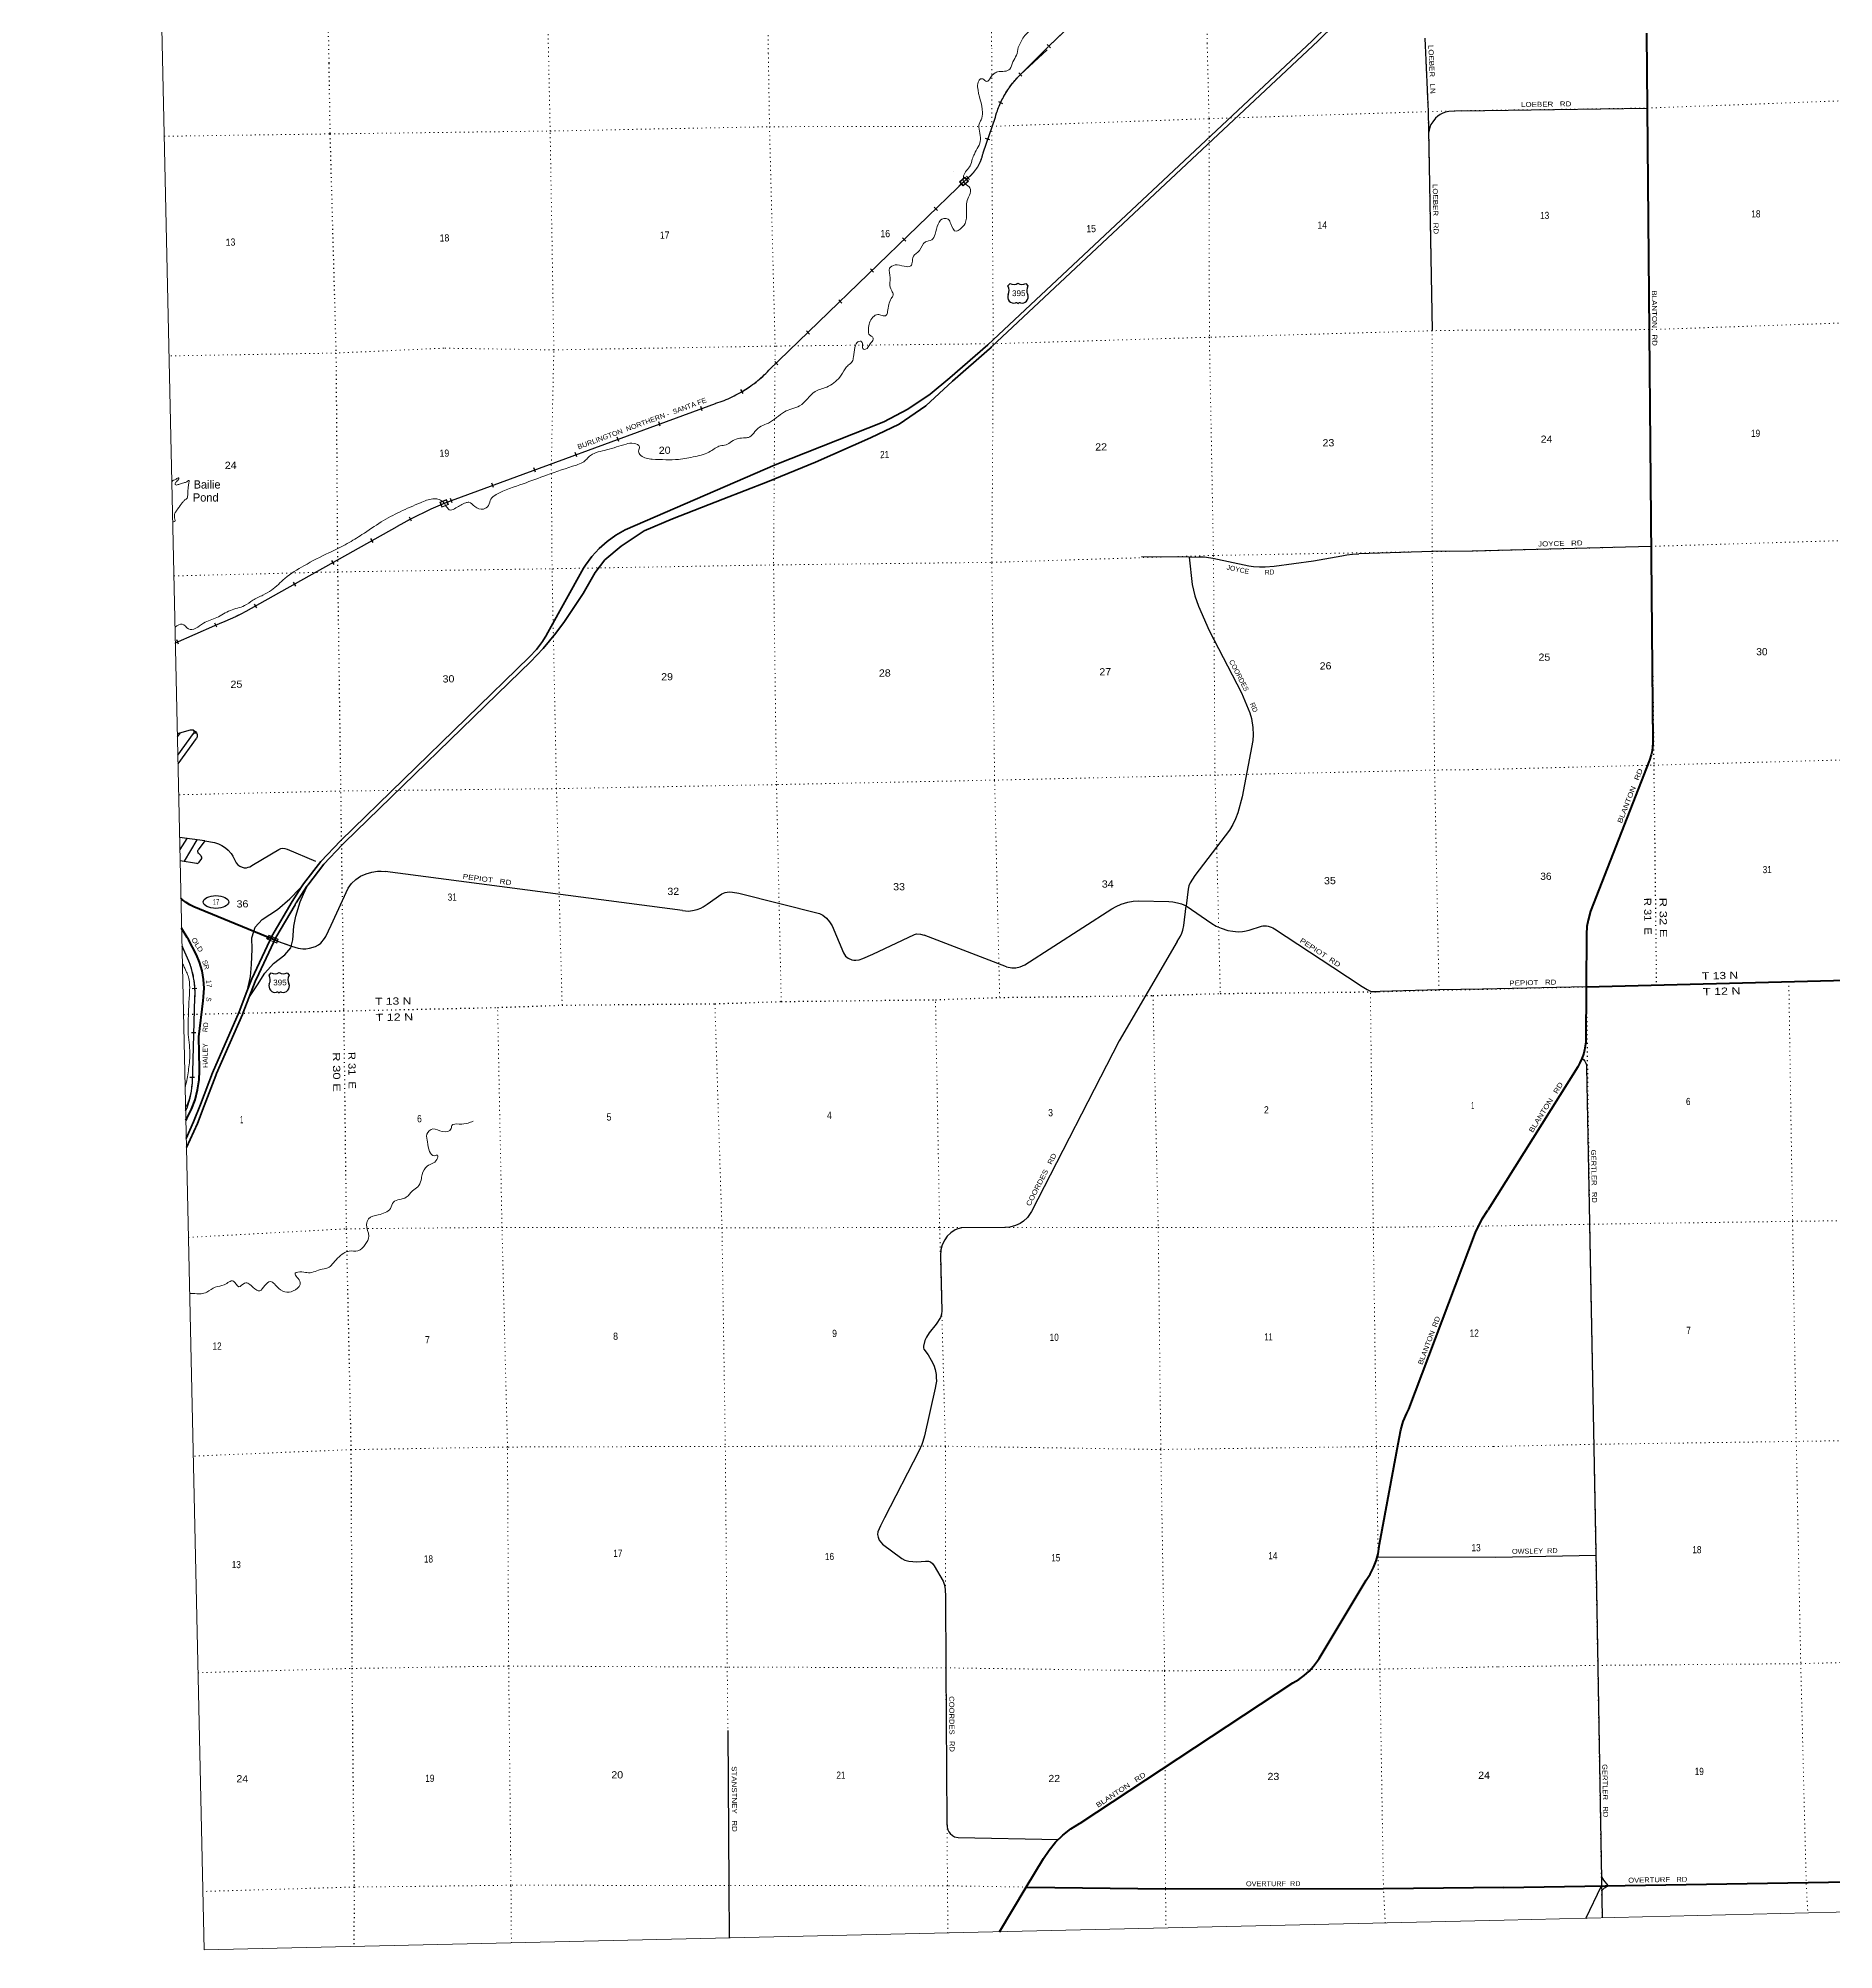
# Model space of a CAD drawing. Header units: feet. Extents: x 501257 to 757852, y -360805 to -170898.
# Drawn here: x 501257 to 544861, y -360805 to -314379 of the extents above; entities that cross this region are included whole.
import ezdxf
from ezdxf.enums import TextEntityAlignment as Align

# ---------------------------------------------------------------- set-up
doc = ezdxf.new("R2010")
doc.units = ezdxf.units.FT
doc.header["$LTSCALE"] = 70
doc.header["$PDMODE"] = 32
doc.header["$PDSIZE"] = 35
doc.linetypes.add('DOTTED', pattern=[1.5, 0.3, -1.2])
for name, color, linetype, lineweight in [('16', 7, 'Continuous', 25), ('17', 7, 'Continuous', 25), ('20', 7, 'Continuous', 35), ('21', 7, 'Continuous', 25), ('23', 7, 'Continuous', 70), ('26', 7, 'Continuous', 40), ('27', 7, 'Continuous', 13), ('29', 7, 'Continuous', 25), ('30', 7, 'Continuous', 25), ('34', 7, 'Continuous', 25), ('39', 7, 'Continuous', 13), ('4', 7, 'Continuous', 13), ('57', 7, 'Continuous', 13), ('6', 7, 'DOTTED', 25), ('61', 7, 'Continuous', 13), ('7', 7, 'DOTTED', 13)]:
    doc.layers.add(name, color=color, linetype=linetype, lineweight=lineweight)
doc.layers.add('41', color=7, linetype='Continuous')
doc.layers.add('55', color=7, linetype='Continuous')

msp = doc.modelspace()

# ---------------------------------------------------------------- linework, layer by layer
at = {"layer": '16'}
for p, q in [((524805.83, -320395.31), (524857.14, -320336.55)), ((525048.9, -320330.58), (525048.62, -320330.78)), ((525240.99, -320336.46), (525292.38, -320395.31)), ((506863.88, -337135.81), (506915.19, -337077.05)), ((507106.95, -337071.08), (507106.67, -337071.28)), ((507299.04, -337076.96), (507350.43, -337135.81))]:
    msp.add_line(p, q, dxfattribs=at)
for centre, radius, start, end in [((524948.22, -320178.89), 182.07, 239.97227, 303.45418), ((525150, -320179.39), 181.52, 236.33975, 300.08743), ((525149.99, -320178.89), 182.07, 236.54582, 236.59441), ((524952.04, -320660.84), 151.42, 159.09177, 283.81923), ((524612.85, -320505.94), 222.05, 332.97043, 29.75871), ((525146.16, -320660.84), 151.42, 256.18077, 20.90823), ((525485.35, -320505.94), 222.05, 150.24129, 207.02957), ((507010.09, -337401.34), 151.42, 159.09177, 283.81923), ((506670.9, -337246.44), 222.05, 332.97043, 29.75871), ((507006.27, -336919.39), 182.07, 239.97227, 303.45418), ((507208.05, -336919.89), 181.52, 236.33975, 300.08743), ((507208.04, -336919.39), 182.07, 236.54582, 236.59441), ((507204.21, -337401.34), 151.42, 256.18077, 20.90823), ((507543.4, -337246.44), 222.05, 150.24129, 207.02957)]:
    msp.add_arc(centre, radius, start, end, dxfattribs=at)
for centre, major_axis, start_param, end_param in [((525007.38, -320859.66), (-19.56, 51.67), 4.95877769, 6.28318531), ((525090.83, -320859.66), (19.56, 51.67), 0, 1.32637542), ((507065.43, -337600.16), (-19.56, 51.67), 4.95877769, 6.28318531), ((507148.88, -337600.16), (19.56, 51.67), 0, 1.32637542)]:
    msp.add_ellipse(centre, major_axis=major_axis, ratio=0.929097, start_param=start_param, end_param=end_param, dxfattribs=at)
at = {"layer": '17'}
msp.add_ellipse((505572.52, -335357.59), major_axis=(-309.24, 1), ratio=0.500121, dxfattribs=at)
at = {"layer": '20'}
for points in [[(532190.49, -314443.92), (535101.07, -311590.78), (535333.85, -311396.87), (535715.38, -311139.05)], [(532337.46, -314439.87), (535143.7, -311689.02), (535169.2, -311664.03), (535193.7, -311643.61), (535364.84, -311501.05), (535392.97, -311477.62), (535414.84, -311462.84), (535718.16, -311257.86)], [(507652.43, -334985.62), (507697.31, -334915.15), (508118.43, -334370.64), (508594.16, -333873.13), (513190.43, -329400.42), (513355.99, -329223.51), (513502.16, -329030.27), (513605.1, -328860.86), (513620.36, -328835.75), (513634.14, -328810.86), (514499.97, -327247.43), (514545.44, -327176), (514700.58, -326965.97), (514876.83, -326773.3), (515072.26, -326600.1), (515284.72, -326448.29), (515511.88, -326319.51), (515751.26, -326215.19), (519149.68, -324742.55), (521791.59, -323694), (522373.42, -323388.43), (522920.12, -323023.71), (523397.16, -322630.04), (524319.93, -321824.08), (532191.15, -314442.94)], [(507800.59, -334944.83), (508194.22, -334435.87), (508638.81, -333970.93), (508662.47, -333946.19), (508687.72, -333921.62), (512966.49, -329757.88), (513211.24, -329528.04), (513522.67, -329204.23), (513825.62, -328828.1), (514033.86, -328543.25), (514488.98, -327860.99), (514780.5, -327350.96), (515018.42, -327045.71), (515409.62, -326716.44), (515975.81, -326344.85), (516660.49, -326049.75), (517883.52, -325571.5), (518969.61, -325151.08), (520130.81, -324671.65), (521468.29, -324083.86), (522162.5, -323748.61), (522810.95, -323305.47), (523462.94, -322705.36), (524360.71, -321921.24), (524387.08, -321898.21), (524410.71, -321876.04), (532337.38, -314439.55)], [(506326.42, -337527.4), (506443.55, -337224.34), (506882.55, -336291.4), (506933.65, -336183.48), (507423.06, -335345.73), (507652.43, -334985.62)], [(506371.48, -337688.24), (506526.01, -337288.39), (506535.95, -337262.67), (506547.39, -337238.39), (506976.04, -336328.35), (507025, -336219.89), (507493.34, -335423.85), (507508.58, -335397.46), (507523.62, -335373.85), (507779.5, -334972.1), (507800.59, -334944.83)], [(504851.79, -341103.2), (505030.49, -340696.57), (505195.22, -340272.69), (505487.04, -339507.33), (506133.57, -338026.41), (506326.42, -337527.4)], [(504856.57, -341319.98), (505122.91, -340734.82), (505288.54, -340308.62), (505569.28, -339572.34), (505579.64, -339545.16), (505589.6, -339522.34), (506214.31, -338091.42), (506226.09, -338064.42), (506234.98, -338041.42), (506371.48, -337688.24)]]:
    msp.add_lwpolyline(points, dxfattribs=at)
at = {"layer": '21'}
for points in [[(506371.48, -337688.24), (506390.9, -337658.85), (506582.08, -337369.51), (506758.35, -337085.84), (506972.73, -336854.01), (507247.02, -336637.8), (507393.87, -336468.52), (507440.89, -336275.88), (507461.38, -335945.19), (507512.17, -335700.44), (507618.25, -335354.03), (507696.7, -335165.64), (507787.89, -334971.83), (507800.59, -334944.83)], [(506494.98, -336073.73), (506527.79, -335967.54), (506696.5, -335780.09), (507064.41, -335537.2), (507370.43, -335280.71), (507604.21, -335035.62), (507652.43, -334985.62)], [(506326.42, -337527.4), (506335.05, -337490.09), (506409.39, -337168.36), (506438.01, -336871.67), (506450.36, -336502.96), (506447.16, -336228.53), (506494.98, -336073.73)]]:
    msp.add_lwpolyline(points, dxfattribs=at)
at = {"layer": '23'}
msp.add_line((507066.96, -336310.03), (506494.98, -336073.73), dxfattribs=at)
msp.add_lwpolyline([(506494.98, -336073.73), (505038.06, -335471.83), (504940.24, -335425.06), (504847.85, -335368.32), (504761.89, -335302.23), (504723.35, -335268.02)], dxfattribs=at)
at = {"layer": '26'}
for p, q in [((532360.61, -353731.98), (532360.58, -353729.97)), ((524601.4, -360371.42), (525249.2, -359288.17))]:
    msp.add_line(p, q, dxfattribs=at)
for points in [[(540314.01, -314252.81), (540464.41, -331495.96), (540451.55, -331685.04), (540429.22, -331783.14), (540388.65, -331914.68), (538951.62, -335577.79), (538892.85, -335795.94), (538867.9, -335954.04), (538856.65, -336137.38), (538848.82, -337414.13)], [(504841.99, -340657.65), (504867.85, -340613.45), (504978.47, -340392.83), (505065.42, -340161.86), (505127.75, -339923.06), (505164.78, -339679.05), (505174.95, -339457.52), (505176.1, -339432.52), (505175.54, -339407.52), (505158.09, -338631.3), (505262.65, -337758.3), (505274.03, -337662.75), (505283.08, -337449.89), (505269.83, -337237.26), (505234.43, -337027.18), (505177.26, -336821.95), (505099.49, -336640.65), (504905.38, -336268.4), (504892.37, -336243.45), (504876.86, -336218.4), (504739.38, -335996.39)], [(538848.82, -337414.13), (538836.21, -338750.43), (538831.66, -338803.53), (538811.26, -338948.05), (538792.55, -339029.18), (538775.92, -339079.11), (538740.57, -339158.16), (538690.68, -339262.17), (538642.11, -339359.76), (536456.81, -342839.75)], [(538848.82, -337414.13), (551176.74, -337101.5)], [(532360.58, -353729.97), (533505.84, -351826.1), (533603, -351678.69), (533684.22, -351521.94), (533748.62, -351357.56), (533795.47, -351187.34), (533824.28, -351013.16), (533829.57, -350957.63), (534308.89, -348388.31), (534347.64, -348178.13), (534408.14, -347973.14), (534489.74, -347775.61), (534542.6, -347672.21), (536160.17, -343388.28), (536325.02, -343055.75), (536456.81, -342839.64)], [(525249.2, -359288.17), (525668.95, -358586.26), (525805.72, -358381.91), (525963.09, -358192.98), (526139.36, -358021.53), (526332.57, -357869.45), (526540.63, -357738.4), (526561.65, -357726.79), (531726.89, -354321.68), (531867.07, -354241.69), (531998.11, -354147.49), (532118.6, -354040.11), (532227.2, -353920.73), (532322.72, -353790.64), (532360.58, -353729.97)], [(536841.66, -359294.57), (533925.79, -359325.19), (528633.66, -359335.59), (525270.17, -359288.46), (525249.2, -359288.17)], [(536841.66, -359294.53), (558535.46, -358939.27), (558897.57, -358930.73)]]:
    msp.add_lwpolyline(points, dxfattribs=at)
at = {"layer": '29'}
for p, q in [((535832.34, -316139.71), (540329.91, -316075.6)), ((540422.76, -326720.32), (536082.52, -326836.43)), ((529203.66, -326978.62), (528047.56, -326977.38)), ((504635.3, -331267.92), (504957.98, -331178.99)), ((504637.03, -331346.53), (504708.29, -331247.81)), ((504646.89, -331794.26), (505030.6, -331263)), ((504651.49, -332003.19), (505096.6, -331387.72)), ((530756.21, -331431.4), (530492.84, -332803.98)), ((505305.43, -333872.25), (504690.8, -333789.07)), ((504862.45, -333811.59), (504697.19, -334079.76)), ((505112.33, -333847.03), (504798.06, -334366.69)), ((505305.43, -333872.25), (505143.25, -334091.77)), ((504703.2, -334352.64), (505096.44, -334415.6)), ((516899.64, -335567.63), (509678.46, -334613.7)), ((507066.96, -336310.03), (507389.64, -336424.82)), ((507066.96, -336310.03), (507408.71, -336430.73)), ((524772.33, -336928.32), (522772.17, -336163.53)), ((538848.82, -337414.13), (536331.3, -337473.39)), ((533781.82, -351258.52), (536653.94, -351268.08)), ((536653.94, -351268.08), (539083.71, -351220.01)), ((523596.47, -358074.16), (526033.46, -358129.66)), ((538841.79, -360041.55), (539221.85, -359249.31))]:
    msp.add_line(p, q, dxfattribs=at)
for points in [[(534930.63, -314379.14), (535009.29, -316162.4), (535107.76, -321478.64)], [(535832.34, -316139.71), (535509.58, -316158.15), (535428.51, -316176.18), (535369.96, -316198.7), (535302.4, -316230.25), (535246.1, -316270.8), (535189.81, -316318.11), (535122.25, -316405.98), (535077.21, -316473.56), (535050.19, -316538.9), (535018.98, -316683.24)], [(536082.52, -326836.43), (535108.51, -326844.04), (533326.6, -326902.79)], [(529203.66, -326978.62), (529445.2, -326974.53), (529539.79, -326976.79), (529629.86, -326983.55), (529782.99, -327010.57), (530652.22, -327190.81), (530767.08, -327208.84), (530913.44, -327217.85), (531055.32, -327217.85), (531269.25, -327199.82), (532228.56, -327069.15), (532913.14, -326947.49), (533035.87, -326924.96), (533174.36, -326911.44), (533326.6, -326902.79)], [(529203.66, -326978.62), (529278.56, -327643.66), (529343.86, -327918.52), (529431.69, -328175.36), (529692.91, -328761.13), (530476.58, -330275.12), (530683.75, -330761.76), (530717.54, -330901.44), (530755.81, -331122.23), (530762.58, -331293.46), (530756.21, -331431.4)], [(504957.98, -331178.99), (504981.27, -331175.51), (504996.6, -331174.71), (505008.71, -331177.13), (505019.2, -331179.55), (505026.46, -331183.59)], [(505030.6, -331263), (505045.02, -331230.41), (505044.22, -331215.07), (505040.18, -331202.96), (505026.46, -331183.59)], [(505026.46, -331183.59), (505053.09, -331196.5), (505075.69, -331212.65), (505086.18, -331223.96), (505101.51, -331248.98)], [(505030.6, -331263), (505054.71, -331249.79), (505066.01, -331245.75), (505086.18, -331245.75), (505101.51, -331248.98)], [(505101.51, -331248.98), (505116.85, -331286.12), (505118.46, -331303.89), (505118.46, -331324.88), (505115.23, -331344.25), (505111.2, -331359.59), (505096.6, -331387.72)], [(530492.84, -332803.98), (530386.51, -333194.96), (530332.47, -333334.65), (530264.91, -333478.84), (530183.84, -333614.01), (530084.76, -333749.19), (529341.62, -334713.46), (529229.03, -334889.19), (529199.75, -334961.28), (529179.49, -335046.9), (529134.45, -335452.43)], [(505096.44, -334415.6), (505117.26, -334418.74), (505133.4, -334416.32), (505148.74, -334409.05), (505164.88, -334393.71), (505229.44, -334301.67), (505231.86, -334286.33), (505228.63, -334270.18), (505217.33, -334244.34), (505204.42, -334224.97), (505156.81, -334181.37), (505144.7, -334167.64), (505137.44, -334157.95), (505134.21, -334141.81), (505132.6, -334120.01), (505135.83, -334107.09), (505143.25, -334091.77)], [(505305.43, -333872.25), (505537.72, -333910.9), (505633.74, -333941.58), (505718.48, -333985.17), (505801.6, -334040.08), (505873.43, -334101.44), (505942.01, -334178.95), (505983.18, -334243.54), (506063.88, -334408.24), (506104.21, -334456.68), (506151.04, -334485.75), (506209.12, -334514.81), (506260.79, -334524.5), (506315.65, -334526.12), (506357.63, -334514.81), (506393.12, -334501.9), (506486.75, -334450.22), (507096.84, -334082.06), (507144.43, -334059.46), (507193.68, -334049.77), (507242.89, -334054.61), (507300.21, -334075.6), (507994.23, -334369.49)], [(507408.71, -336430.73), (507570.12, -336479.16), (507679.86, -336495.32), (507757.34, -336495.3), (507841.27, -336482.38), (507989.75, -336437.17), (508067.22, -336398.42), (508118.87, -336359.66), (508209.25, -336243.42), (508238.31, -336194.96), (508370.65, -335920.47), (508783.83, -335022.68), (508862.92, -334906.41), (508971.05, -334809.53), (509085.65, -334732.02), (509222.83, -334673.9), (509356.8, -334631.91), (509493.98, -334609.31), (509582.75, -334606.07), (509678.46, -334613.7)], [(516899.64, -335567.63), (517050.66, -335578.15), (517144.26, -335565.22), (517257.25, -335542.62), (517344.4, -335507.09), (517402.51, -335474.8), (517499.34, -335410.21), (517860.87, -335158.31), (517936.74, -335126.02), (518035.18, -335113.09), (518120.73, -335116.33), (518274.05, -335138.93), (520230.2, -335636.27), (520312.52, -335675.03), (520398.06, -335746.07), (520473.92, -335836.5), (520533.63, -335933.38), (520811.24, -336592.19), (520861.27, -336669.71), (520925.83, -336721.38), (521012.99, -336763.36), (521064.63, -336773.05), (521108.21, -336773.04), (521190.52, -336760.13), (521282.52, -336727.83), (521521.39, -336624.49), (522534.97, -336146.53), (522585.01, -336133.62), (522683.46, -336140.07), (522772.17, -336163.53)], [(524772.33, -336928.32), (524899.7, -336957.39), (524996.54, -336959.64), (525104.62, -336934.86), (525212.73, -336883.04), (527332.91, -335522.24), (527433.13, -335463.66), (527558.11, -335409.6), (527716.87, -335360.02), (527848.61, -335337.5), (527978.1, -335328.48), (528716.73, -335346.51), (528810.18, -335355.52), (528925.03, -335375.8), (529021.86, -335405.09), (529134.45, -335452.43)], [(528917.12, -336314.52), (528993.7, -336189.12), (529029.73, -336117.03), (529056.75, -336044.93), (529081.52, -335927.78), (529134.45, -335452.43)], [(529134.45, -335452.43), (529758.22, -335880.49), (529861.81, -335941.32), (529987.92, -335993.14), (530150.06, -336049.46), (530271.66, -336069.74), (530393.26, -336081), (530501.36, -336074.24), (530550.9, -336067.49), (530668, -336038.2), (530960.75, -335943.57), (530997.91, -335935.69), (531031.68, -335932.31), (531081.23, -335933.44), (531124.01, -335941.32), (531196.07, -335967.23), (531235.48, -335984.13), (531276.02, -336006.66), (532699.23, -336943.89), (533406.33, -337408), (533532.44, -337484.6), (533561.15, -337499.24), (533594.93, -337513.89), (533635.46, -337527.41), (533678.25, -337534.17), (533845.49, -337532.85)], [(528917.12, -336314.52), (527510.76, -338731.69), (525379.06, -342874.47)], [(536331.3, -337473.41), (535273.56, -337494.43), (533845.49, -337532.85)], [(538745.09, -339148.04), (538786.2, -339183.29), (538819, -339224.09), (538838.99, -339269.83), (538853.28, -339309.85), (538859.75, -339370.43), (539082.14, -351137.17), (539235.33, -360032.31)], [(525379.06, -342874.47), (525279.07, -343022.22), (525187.07, -343112.64), (525104.76, -343167.55), (524993.39, -343215.99), (524849.74, -343251.51), (524728.69, -343261.2), (523676.36, -343274.12), (523592.43, -343293.49), (523524.64, -343319.33), (523418.11, -343390.38), (523334.19, -343471.11), (523269.63, -343564.78), (523211.52, -343687.49), (523179.24, -343803.76), (523166.33, -343939.4), (523198.61, -345282.88), (523190.54, -345370.06), (523166.33, -345450.82), (523063.03, -345612.29), (522895.17, -345818.98), (522829, -345922.31), (522791.88, -346006.3), (522754.76, -346148.38), (522754.76, -346187.13), (522766.05, -346219.44), (522869.35, -346355.08), (522945.21, -346484.25), (523004.93, -346606.99), (523038.82, -346710.32), (523063.03, -346833.05)], [(523063.03, -346833.05), (523066.26, -346904.09), (523067.87, -346994.51), (523056.58, -347078.48), (523042.05, -347168.9), (522777.35, -348325.07), (522740.23, -348460.71), (522711.18, -348534.99), (522641.77, -348693.24), (521808.94, -350314.46)], [(521808.94, -350314.46), (521708.9, -350505), (521647.56, -350653.55), (521641.11, -350721.37), (521650.79, -350785.97), (521679.84, -350857.01), (521715.35, -350902.23), (521763.77, -350950.67), (522225.38, -351299.46), (522306.08, -351341.44), (522399.69, -351367.28), (522593.37, -351380.2), (522803.2, -351364.05), (522877.44, -351367.28), (522925.86, -351386.66), (522977.51, -351422.18), (523013.02, -351477.08), (523229.29, -351854.94), (523266.42, -351948.59), (523284.17, -352051.94), (523287.62, -352228.09)], [(523287.62, -352228.09), (523295.18, -353957.83), (523322.91, -357693.91)], [(518043.8, -360520.38), (518035.5, -359241.91), (518013.32, -355483.32)], [(523322.91, -357693.91), (523329.37, -357823.09), (523348.73, -357894.14), (523374.56, -357942.58), (523403.61, -357981.34), (523461.72, -358033.01), (523510.14, -358058.85), (523596.47, -358074.16)], [(539389.52, -359252.81), (539311.63, -359157.16), (539280.34, -359114.03), (539217.8, -359014.45)], [(539223.98, -359373.52), (539267.49, -359322.7), (539290.34, -359304.12), (539307.55, -359292.24), (539334.62, -359276.96), (539394.1, -359252.73)]]:
    msp.add_lwpolyline(points, dxfattribs=at)
at = {"layer": '34', "lineweight": 13}
for p, q in [((525800.14, -314575.13), (527865.13, -312585.73)), ((525109.72, -315262.67), (525759.36, -314662.66)), ((524205.53, -317158.66), (524501.22, -316296.68)), ((519002.15, -322443.85), (523827.56, -317778.47)), ((523489.42, -317609.78), (523489.43, -317609.78)), ((523655.31, -317931.15), (523834.98, -317775.97)), ((511140.6, -325666.81), (517702.57, -323249.48)), ((511014.18, -325717.08), (511236.1, -325632.71)), ((506436.12, -328225.4), (509975.89, -326234.84)), ((504574.37, -329070.23), (505542.37, -328644.2)), ((504748.43, -336417.53), (504907.84, -336788.34)), ((505054.39, -337680.05), (504992.32, -339823.22))]:
    msp.add_line(p, q, dxfattribs=at)
at = {"layer": '34'}
for p, q in [((525838.05, -314612.9), (525761.31, -314533.24)), ((525147.36, -315302.38), (525072.31, -315221.12)), ((524678.5, -315972.69), (524580.96, -315920.53)), ((524367.86, -316850.33), (524263.23, -316814.44)), ((523875.86, -317811.01), (523801.8, -317728.86)), ((523093.61, -318562.5), (523016.73, -318482.97)), ((522324.58, -319309.65), (522247.7, -319230.13)), ((521542.16, -320062.49), (521465.28, -319982.97)), ((520773.14, -320809.64), (520696.25, -320730.12)), ((519990.72, -321562.48), (519913.84, -321482.96)), ((519221.69, -322309.64), (519144.81, -322230.12)), ((518378.76, -323007.77), (518321.64, -322913.05)), ((517383.09, -323426.97), (517344.86, -323323.18)), ((516363.33, -323799.85), (516325.1, -323696.06)), ((514338.36, -324545.82), (514300.13, -324442.03)), ((515358.12, -324172.93), (515319.89, -324069.14)), ((513333.15, -324918.9), (513294.92, -324815.11)), ((512313.4, -325291.78), (512275.16, -325187.99)), ((511308.19, -325664.87), (511269.95, -325561.08)), ((510325.1, -326105.94), (510273.02, -326008.36)), ((509390.3, -326628.52), (509336.08, -326532.11)), ((508442.6, -327158.45), (508388.39, -327062.04)), ((507509.31, -327686.27), (507455.09, -327589.86)), ((506561.62, -328216.21), (506507.4, -328119.8)), ((505590.68, -328685.09), (505548.89, -328582.67)), ((504665.36, -329091.38), (504620.8, -328990.15)), ((504996.55, -337456.99), (505106.93, -337449.75)), ((504976.44, -338523.51), (505087, -338526.72)), ((504942.4, -339608.77), (505052.96, -339611.98))]:
    msp.add_line(p, q, dxfattribs=at)
for points in [[(525799.38, -314574.34), (527864.36, -312584.94)], [(524609.08, -315988.3), (524625.44, -315951.52), (524642.61, -315914.92), (524660.27, -315878.81), (524678.57, -315842.7), (524697.52, -315807.25), (524717.13, -315771.82), (524737.39, -315737.04), (524758.14, -315702.43), (524779.37, -315668.31), (524801.41, -315634.36), (524824.11, -315601.08), (524847.12, -315568.12), (524870.96, -315535.34), (524895.12, -315503.21), (524919.92, -315471.4), (524945.53, -315440.11), (524971.31, -315409.31), (524997.74, -315378.83), (525024.97, -315348.86), (525052.37, -315319.37), (525080.26, -315290.38), (525108.96, -315261.88), (525786.58, -314590.84)], [(504586.78, -329063.57), (505541.94, -328643.19), (505661.31, -328594.48), (505792.58, -328538.9), (505923.4, -328480.78), (506053.38, -328419.38), (506181.85, -328356.92), (506309.15, -328292.31), (506435.59, -328224.44), (509975.32, -326233.9), (509982.51, -326229.14), (510144.39, -326140.49), (510306.05, -326054.21), (510469.91, -325970.45), (510636.36, -325890.2), (510802.62, -325812.28), (510970.11, -325737.29), (511140.2, -325665.79), (517702.21, -323248.44), (517713.42, -323244.88), (517763.81, -323228.86), (517813.74, -323211.56), (517863.45, -323193.63), (517912.92, -323174.63), (517962.15, -323154.98), (518010.71, -323134.29), (518059.05, -323112.96), (518106.94, -323090.79), (518154.58, -323067.55), (518201.56, -323043.67), (518248.54, -323018.95), (518294.62, -322993.39), (518340.69, -322966.97), (518385.88, -322939.72), (518430.84, -322911.83), (518475.15, -322883.31), (518519.2, -322853.73), (518562.38, -322823.31), (518605.13, -322792.47), (518647.63, -322760.58), (518689.27, -322728.27), (518730.46, -322695.11), (518770.98, -322660.9), (518810.85, -322626.48), (518850.27, -322591.24), (518889.02, -322554.92), (518927.13, -322518.41), (518964.58, -322481.28), (519001.37, -322443.07), (523826.83, -317777.65), (523829.44, -317775.53), (523843.83, -317763.86), (523857.81, -317752.02), (523871.66, -317739.81), (523885.32, -317727.47), (523898.81, -317714.88), (523911.92, -317702), (523924.98, -317688.88), (523937.75, -317675.61), (523950.24, -317662.06), (523962.45, -317648.35), (523974.5, -317634.4), (523986.36, -317620.29), (523997.84, -317605.9), (524009.13, -317591.36), (524020.16, -317576.56), (524031, -317561.6), (524041.45, -317546.47), (524051.71, -317531.19), (524061.68, -317515.73), (524071.39, -317500.02), (524080.78, -317484.24), (524090, -317468.21), (524098.81, -317452.11), (524107.46, -317435.75), (524115.69, -317419.3), (524123.74, -317402.72), (524131.48, -317386.07), (524138.94, -317369.16), (524145.99, -317352.15), (524152.84, -317335.11), (524159.41, -317317.81), (524165.66, -317300.53), (524171.61, -317283.11), (524177.17, -317265.48), (524182.5, -317247.93), (524187.55, -317230.2), (524192.19, -317212.3), (524196.62, -317194.44), (524200.74, -317176.54), (524204.47, -317158.37), (524500.17, -316296.35), (524501.37, -316292.2), (524512.51, -316253.43), (524524.14, -316214.81), (524536.76, -316176.52), (524549.85, -316138.41), (524563.77, -316100.46), (524578.17, -316062.69), (524593.38, -316025.41), (524609.08, -315988.3)], [(504748.15, -336418.91), (504908.86, -336787.93), (504922.6, -336824.06), (504935.43, -336860.3), (504947.65, -336896.78), (504959.52, -336933.61), (504970.51, -336970.57), (504980.78, -337007.55), (504990.73, -337044.9), (504999.77, -337082.37), (505008.13, -337119.87), (505015.93, -337157.81), (505022.96, -337195.57), (505029.58, -337233.5), (505035.38, -337271.75), (505040.39, -337309.83), (505044.79, -337348.13), (505048.71, -337386.4), (505051.79, -337424.98), (505054.3, -337463.32), (505055.99, -337501.97), (505057.11, -337540.37), (505057.61, -337579.01), (505057.34, -337617.47), (505056.36, -337655.96), (505055.49, -337680.09), (504994.57, -339783.52)]]:
    msp.add_lwpolyline(points, dxfattribs=at)
at = {"layer": '34', "lineweight": 13}
for points in [[(523716.58, -317951.99), (523644.33, -317869.55), (523759.64, -317768.44), (523831.9, -317850.85)], [(511063.28, -325756.25), (511023.57, -325654.07), (511166.52, -325598.5), (511206.23, -325700.65)]]:
    msp.add_lwpolyline(points, close=True, dxfattribs=at)
for centre, radius, start, end in [((526727.67, -316910.86), 2309.61, 134.46951, 164.57809), ((523169.27, -316951.88), 1056.68, 308.53357, 348.71542), ((524692.1, -319051.92), 1526.78, 132.7711, 134.91609), ((516807.13, -320354.02), 3030.75, 287.18454, 316.40631), ((515170.05, -335407.04), 10540.81, 112.47446, 119.5226), ((511605.12, -327124.85), 1526.78, 112.7711, 114.91609), ((502515.37, -321021.29), 8201.92, 291.65767, 298.55673), ((502849.26, -337584.55), 2207.2, 357.52021, 21.14526), ((503406.68, -339637.15), 1596.52, 334.17218, 353.30706)]:
    msp.add_arc(centre, radius, start, end, dxfattribs=at)
at = {"layer": '34'}
msp.add_arc((503328.76, -339723.12), 1665.65, 334.88859, 357.92193, dxfattribs=at)
at = {"layer": '39'}
for points in [[(525055.07, -314607.61), (525189.63, -314347.92), (525312.39, -314215.86), (525470.35, -314141.69), (525680.88, -314078.97), (525892.48, -313957.94), (526127.52, -313792.43), (526324.04, -313611.28), (526398.09, -313457.67), (526386.6, -313246.76), (526437.06, -313004.98), (526604.08, -312868.39), (526876.45, -312644.16), (527101.32, -312384.14), (527910.61, -311769.8), (528195.26, -311652.52), (528881.76, -311457.05), (528993.39, -311406.79), (529158.03, -311258.79), (529266.87, -311082.87), (529467.51, -310915.93), (529679.95, -310847.15), (529921.14, -310687.6), (530326.35, -310331.19), (530553.59, -310057.23), (530554.64, -309874.31), (530544.17, -309603.08), (530689.85, -309516.99), (530999.84, -309499.35), (531252.44, -309669.31), (531473.66, -309891.89), (531684.06, -310068.36), (531843.85, -310106.72), (532035.58, -310126.63), (532137.45, -310195.81), (532255.3, -310256.76), (532540.59, -310207.25), (532934.38, -310015.8), (533232.25, -309749.06), (533519.58, -309576.92), (534097.75, -309348.15), (534385.19, -309197.36), (534552.15, -309093.51)], [(524140.53, -315363.59), (524199.96, -315368.37), (524289.26, -315432.97), (524391.49, -315324.6), (524464.11, -315242.9), (524549.68, -315197.08), (524724.62, -315181.64), (524850.28, -315127.01), (524928.78, -314952.86), (525011.65, -314792.68), (525055.07, -314607.61)], [(523938.73, -317314.53), (523990.22, -317191.09), (524141.05, -316836.89), (524113.59, -316442), (524152.03, -316362.97), (524185.99, -316179.65), (524070.65, -315561.66), (524095.34, -315412.65), (524140.53, -315363.59)], [(510963.64, -325570.47), (511079.33, -325632.38), (511265.98, -325838.48), (511399.79, -325787.71), (511638.59, -325660.63), (511714.89, -325649.11), (511856.37, -325752.75), (512067.4, -325814.89), (512190.24, -325726.19), (512249.08, -325572.5), (512381.51, -325463.54), (513032.19, -325200), (513603.48, -324988.18), (514325.17, -324745.34), (514476.82, -324682.18), (514672.29, -324511.78), (515060.04, -324377.8), (515532.19, -324234.14), (515725.26, -324218.35), (515858.16, -324300.07), (515834.49, -324406.91), (515893.39, -324512.15), (516167.57, -324603.17), (516496.29, -324614.85), (516806.46, -324608.83), (517209.78, -324536.77), (517585.64, -324411.04), (517820.32, -324280.02), (517960.83, -324257.22), (518091.87, -324174.39), (518251.34, -324101.04), (518426.28, -324085.6), (518534.57, -324063.42), (518662.36, -323928.46), (518814.51, -323801.06), (518990.04, -323725.39), (519186.41, -323593.11), (519380.52, -323450.84), (519558.26, -323383.16), (519745.88, -323307.26), (520122.57, -322960.72), (520406.11, -322850.84), (520720.81, -322609.88), (520855.09, -322408.55), (520927.62, -322322.84), (521024.23, -322232.65), (521053.71, -322115.65), (521088.78, -321894.18), (521138.35, -321774.79), (521238.21, -321736.72), (521274.48, -321822.33), (521297.27, -321934.29), (521347.63, -321933.31), (521459.3, -321798.66), (521533.28, -321688.84), (521517.91, -321634.94), (521452.41, -321592.05), (521416.82, -321450.23), (521528.7, -321152.99), (521644, -321086.52), (521751.41, -321112.54), (521850.05, -321108.62), (521882.21, -321019.67), (521973.37, -320698.75), (522015.74, -320615.63), (521983.06, -320511.89), (521934.63, -320338.2), (521949.4, -320195.4), (521929.85, -319964.95), (522064.96, -319884.05), (522285.4, -319917.9), (522450.27, -319902.66), (522480.79, -319829.8), (522509.37, -319674.69), (522657.25, -319537.33), (522801.37, -319325.78), (522955.42, -319278.63), (523040.72, -319136.47), (523251.35, -318755.02), (523356.61, -318775.05), (523417.76, -318890.29), (523554.91, -319066.27), (523646.33, -319012.3), (523764.09, -318879.54), (523799.95, -318605.87), (523828.58, -318282.14), (523896.82, -318100.17), (523882.66, -318012.13), (523771.57, -317915.93), (523725.12, -317844.88), (523723.77, -317764.13), (523730.5, -317718.36), (523888.09, -317474.08), (523938.73, -317314.53)], [(504500.68, -325155.66), (504513.24, -325139.21), (504542.96, -325112.57), (504548.95, -325110.46), (504592.94, -325095.67), (504626.71, -325070.98), (504672.7, -325056.16), (504672.96, -325072.25), (504665.18, -325088.48), (504651.44, -325108.82), (504613.94, -325151.68), (504590.21, -325176.21), (504582.79, -325214.56), (504615.23, -325232.15), (504653.25, -325221.48), (504685.27, -325212.91), (504733.17, -325192.02), (504793.2, -325174.96), (504865.15, -325149.66), (504904.92, -325122.86), (504923.01, -325122.57), (504919.44, -325150.8), (504912.02, -325189.16), (504903, -325253.69), (504899.63, -325293.99), (504892.63, -325358.5), (504887.66, -325424.98), (504885, -325509.54), (504877.55, -325545.88), (504813.99, -325593.19), (504790.29, -325619.72), (504744.92, -325672.77), (504703.62, -325729.78), (504676.07, -325766.44), (504621.07, -325845.8), (504576.04, -325920.98), (504563.21, -325997.65), (504576.23, -326057.81), (504573.09, -326112.19), (504529.23, -326135.03), (504529.33, -326141.07), (504522.57, -326144.47)], [(504578.73, -328683.36), (504753.66, -328605.91), (504906.53, -328726.84), (505272.1, -328586.16), (505591.52, -328450.24), (505923.73, -328273.86), (506264.22, -328159.74), (506469.24, -328028.77), (506714.33, -327902.28), (506921.46, -327782.97), (507248.53, -327498.02), (507709.91, -327190.79), (508317.86, -326873.16), (508710.72, -326679.72), (508762.51, -326650.72), (509118.84, -326435.73), (509588.23, -326126.36), (510044.55, -325879.58), (510539.51, -325660.35), (510841.55, -325568.98), (510963.64, -325570.47)], [(504757.85, -336848.2), (504803.7, -336938.52), (504842.98, -337030.18), (504895.37, -337148.04), (504934.65, -337442.69), (504915.01, -337822.45), (504901.91, -338176.02), (504901.91, -338575.43), (504941.2, -339092.69), (504921.56, -339315.31), (504862.63, -339695.08), (504824.63, -339860.22)], [(504934.82, -344862.97), (505105.6, -344870.32), (505211.3, -344870.32), (505350.15, -344832.1), (505557.23, -344710.05), (505775.42, -344654.23), (505995.14, -344568.21), (506125.91, -344700.93), (506269.2, -344612.11), (506477.92, -344717.42), (506638.06, -344801.38), (506756.63, -344674.72), (506895.77, -344577.91), (507097.39, -344741.7), (507295.87, -344835.11), (507501.91, -344773.45), (507621.74, -344600.48), (507495.51, -344375.12), (507661.78, -344340.25), (507816.89, -344361.91), (508155.17, -344273.99), (508325.23, -344224.98), (508396.47, -344155.42), (508675.58, -343887.33), (508807.39, -343834.91), (509020.4, -343831.5), (509198.79, -343675.7), (509283.98, -343473.11), (509229.12, -343186.23), (509279.27, -343054.63), (509514.83, -342954.26), (509807.8, -342798.64), (509883.78, -342648.52), (510195.41, -342528.82), (510347.69, -342373.44), (510474.77, -342276.83), (510554.51, -342110.54), (510580.48, -341975.3), (510703.81, -341770.08), (510936.4, -341609.4), (510954.81, -341504.46), (510882.7, -341519.7), (510762.49, -341419.01), (510710.48, -341184.4), (510693.45, -340999.55), (510842.09, -340868.38), (511068.25, -340933.17), (511286.15, -340859.24), (511299.05, -340786.59), (511479.39, -340751.51), (511698.06, -340725.86), (511817.95, -340681.68)]]:
    msp.add_spline(points, degree=3, dxfattribs=at)
at = {"layer": '4'}
msp.add_lwpolyline([(501256.99, -177792.42), (532580.01, -177081.38), (563902.01, -176327.26), (595222.96, -175530.05), (626542.78, -174689.76), (657861.41, -173806.39), (689178.8, -172879.94), (720494.89, -171910.42), (751809.62, -170897.82), (757851.71, -353854.74), (726285.32, -354875.48), (694717.55, -355852.8), (663148.48, -356786.68), (631578.15, -357677.15), (600006.62, -358524.19), (568433.96, -359327.81), (536860.22, -360087.99), (505285.47, -360804.74)], close=True, dxfattribs=at)
at = {"layer": '55'}
msp.add_point((506825.99, -336239.07), dxfattribs=at)
at = {"layer": '57'}
for p, q in [((506816.61, -336262.25), (506855.95, -336164.9)), ((506816.61, -336262.25), (507048.41, -336355.92)), ((506855.95, -336164.9), (507087.75, -336258.58)), ((507087.75, -336258.58), (507048.41, -336355.92))]:
    msp.add_line(p, q, dxfattribs=at)
msp.add_lwpolyline([(507077.33, -336262.99), (506860.36, -336175.31), (506827.02, -336257.83), (507043.99, -336345.5)], close=True, dxfattribs=at)
at = {"layer": '6'}
for points in [[(507662.04, -281276.22), (507729, -284803.05), (507883, -290119.05), (507984, -295445.05), (508037, -300749.05), (508126, -306088.05), (508248, -311388.05), (508313, -314988.05)], [(540314.01, -314252.81), (540329.91, -316075.6), (540375.84, -321457.49), (540425.24, -326720.26), (540490.05, -332033.92), (540552.74, -337377.18)], [(508313.13, -314985.21), (508339.41, -316702.72), (508487.21, -322024.86), (508526.36, -327340.69), (508673.17, -337981.63)], [(536331.3, -337473.39), (538850.27, -337413.48), (540553.28, -337377.17), (543771.74, -337291.16), (545860.29, -337234.85), (549041.43, -337153.19), (551159.87, -337103.78), (554317.5, -337045.04), (556484.83, -337000.74), (559657.14, -336953.83), (561807.34, -336885.36), (564935.72, -336813.35), (567134.19, -336748.13), (567871.99, -336635.47)], [(504785.42, -338087.74), (512412.76, -337919.34), (513979.63, -337862.02), (517689.53, -337828.69), (519300.67, -337774.69), (523046.58, -337730.72), (524605.44, -337675.54), (528327.21, -337629.95), (529962.53, -337579.59), (533608, -337539.24), (535273.56, -337494.43), (536331.3, -337473.41)], [(538850.27, -337414.63), (538928.39, -343165.71), (539032.92, -348528.31), (539128.25, -353897.79), (539220.12, -359251.13), (539235.33, -360032.31)], [(508673.17, -337981.63), (508673.23, -337985.34), (508736.41, -343294.75), (508850.69, -348657.67), (508873.74, -353971.74), (508926.87, -359281.31), (508923.95, -360724.38)]]:
    msp.add_lwpolyline(points, dxfattribs=at)
at = {"layer": '61'}
for p, q in [((523714.46, -317966.63), (523628.5, -317868.43)), ((523629.03, -317868.18), (523761.05, -317752.64)), ((523715.97, -317967.28), (523847.97, -317851.74)), ((523847.83, -317851.14), (523761.84, -317752.93)), ((511056.29, -325769.29), (511009.09, -325647.62)), ((511009.67, -325647.56), (511173.25, -325584.14)), ((511057.47, -325770.41), (511221.03, -325706.99)), ((511221.11, -325706.37), (511173.89, -325584.69))]:
    msp.add_line(p, q, dxfattribs=at)
at = {"layer": '7'}
for points in [[(529644.28, -314502.49), (529588, -311027.05), (529517, -305715.05), (529420, -300392.05), (529417, -295046.05), (529370, -289746.05), (529319, -284428.05), (529308, -279063.05), (529199, -273787.05), (529007.95, -268748.04)], [(523662.19, -268871.1), (523846, -273842.05), (523953, -279218.05), (523966, -284496.05), (523993, -289927.05), (524068, -295171.05), (524131, -300453.05), (524148, -305783.05), (524350, -311188.05), (524411.2, -314623.8)], [(513488.29, -303781.82), (513492, -306007.05), (513571, -311237.05), (513652.28, -314863.7)], [(518987.24, -314745.52), (518936, -311160.05), (518862.7, -308379.05)], [(518987.27, -314745.88), (519015.65, -316527.51), (519151.49, -321855.88), (519114.26, -327170.92), (519185.89, -332506.35), (519300.67, -337774.69)], [(524605.44, -337675.54), (524482.47, -332397.28), (524415.6, -327108.05), (524450.92, -321799.08), (524412.34, -316519.46), (524412.01, -314622.35)], [(529644.48, -314501.97), (529689.57, -316332.22), (529698.46, -321640.48), (529797.68, -326941.27), (529835.12, -332275.23), (529962.53, -337579.59)], [(535273.56, -337494.43), (535167.67, -332153.51), (535108.51, -326844.04), (535108.83, -321483.3), (535009.29, -316162.4), (534930.63, -314379.14)], [(512412.92, -337927.16), (513979.63, -337862.02), (513842.91, -332604.1), (513735.24, -327285.15), (513716.59, -324740.1), (513778.27, -321948.07), (513688.87, -316633.05), (513652.34, -314866.14)], [(535832.34, -316139.71), (540329.91, -316075.6), (545525.18, -315882.06), (550811.79, -315752.94), (556138.99, -315623.07), (561536.36, -315501.14), (566875.1, -315398.84), (567345.87, -315390.49)], [(504315.94, -316759.65), (508339.41, -316702.72), (513688.87, -316633.05), (519015.65, -316527.51), (524412.34, -316519.46), (529689.57, -316332.22), (535009.29, -316162.4), (535832.37, -316141.09)], [(567477.79, -320717.36), (566920.68, -320736.86), (561567.4, -320863.13), (556194.18, -320980.33), (550887.61, -321140.12), (545498.72, -321279.58), (540376.99, -321456.34), (535956.96, -321467.7)], [(535956.96, -321467.7), (535108.83, -321483.3), (529698.46, -321640.48), (524450.92, -321799.08), (519151.49, -321855.88), (513778.27, -321948.07), (511106.33, -321906.4), (508487.21, -322024.86), (504433.38, -322094.64)], [(536082.52, -326836.43), (540422.76, -326720.32), (545561, -326564.55), (550930.44, -326452.77), (556263.93, -326353.62), (561627.13, -326168.77), (566991.65, -326061.89), (567608.98, -326015.08)], [(504551, -327438.42), (508526.36, -327340.69), (513757.11, -327262.86), (519114.26, -327170.92), (524415.6, -327108.05), (529797.68, -326941.27), (535108.51, -326844.04), (536082.52, -326836.43)], [(536206.58, -332140.85), (540490.05, -332033.92), (545694.26, -331890.6), (551020.88, -331810.9), (556379.12, -331683.61), (561728.24, -331527.29), (567069.25, -331393.96), (567741.73, -331375.5)], [(536206.58, -332140.85), (535167.67, -332153.51), (529835.12, -332275.23), (524482.47, -332397.28), (519185.89, -332506.35), (513842.91, -332604.1), (508585.99, -332662.24), (504667.99, -332753.09)], [(543769.46, -337291.22), (543860.95, -343112.84), (543950.32, -348457.68), (544058.66, -353856.48), (544192.21, -359200.62), (544232.07, -359914.38)], [(512747.55, -360639.26), (512737.12, -359238.33), (512681.72, -353912.7), (512652.58, -348594.69), (512518.65, -343260.26), (512413.02, -337932.61)], [(517689.53, -337828.69), (517861.37, -343271.18), (517942.6, -348578.29), (518035.5, -359241.91), (518043.79, -360520.38)], [(523348.12, -360400.02), (523338, -359251.47), (523295.18, -353957.83), (523287.1, -348575.1), (523147.5, -343262.89), (523046.58, -337730.72)], [(528327.21, -337629.95), (528455.84, -343260.28), (528518.36, -348654.21), (528610.77, -354031.57), (528633.66, -359335.59), (528644.77, -360278.66)], [(533969.12, -360155.42), (533925.79, -359325.19), (533838.05, -353988), (533755.24, -348582.32), (533677.8, -343261.06), (533608, -337539.24)], [(536465.85, -343226.35), (538930.69, -343184.1), (543860.95, -343112.84), (549154.84, -343048.49), (554444.84, -342992.24), (559781.59, -342846.81), (565090.69, -342729.96), (568018.96, -342570.37)], [(504904.62, -343503.31), (508736.41, -343294.75), (512518.65, -343260.26), (517861.37, -343271.18), (523147.5, -343262.89), (528455.84, -343260.28), (533677.8, -343261.06), (536465.85, -343226.35)], [(568152.58, -347965.84), (565244.61, -348091.86), (559904.48, -348152.93), (554567.82, -348304.38), (549280.06, -348374.67), (543950.32, -348457.68), (539032.92, -348528.31), (536591.09, -348581.07)], [(536591.09, -348581.07), (533755.24, -348582.32), (528518.36, -348654.21), (523287.1, -348575.1), (517942.6, -348578.29), (512652.58, -348594.69), (508850.69, -348657.67), (505021.55, -348815.37)], [(536716.23, -353931.8), (539127.1, -353897.79), (544058.66, -353856.48), (549391.42, -353713.13), (554701.31, -353644.5), (560057.87, -353605.28), (565355.17, -353436.09), (568285.74, -353342.96)], [(505137.35, -354075.87), (508873.74, -353971.74), (512681.72, -353912.7), (518028.69, -353937.64), (523295.18, -353957.83), (528610.77, -354031.57), (533838.05, -353988), (536716.23, -353931.8)], [(536841.66, -359294.53), (539255.75, -359257.26), (544192.23, -359172.96), (549544.61, -359086.76), (554832.78, -358999.2), (560176.11, -358914.14), (565529.8, -358787.7), (568418.85, -358717.6)], [(536841.66, -359294.57), (533925.79, -359325.19), (528633.66, -359335.59), (523338, -359251.47), (518035.5, -359241.91), (512737.12, -359238.33), (508926.87, -359281.31), (505254.29, -359388.36)]]:
    msp.add_lwpolyline(points, dxfattribs=at)

# ---------------------------------------------------------------- texts
at = {"layer": '16', "width": 1.05}
for p in [(525068.7, -320642.35), (507126.76, -337382.85)]:
    msp.add_text('395', height=140, dxfattribs=at).set_placement(p, align=Align.CENTER)
at = {"layer": '17', "width": 0.6}
msp.add_text('17', height=140, dxfattribs=at).set_placement((505575.42, -335425.9), align=Align.CENTER)
at = {"layer": '27'}
for s, rotation, width, p in [('BLANTON   RD', 270.5, 1.2, (540443, -320503.63)), ('BLANTON   RD', 68.58, 1.25, (539712.6, -333453.84)), ('OLD', 301.768, 1.15, (504971.36, -336267.66)), ('17', 272.318, 0.85, (505338.73, -337252.12)), ('S', 264.627, 0.8, (505342.22, -337664.48)), ('RD', 83.17, 0.85, (505362.6, -338521.47)), ('HAILEY', 90.601, 1.05, (505375.12, -339387.01)), ('BLANTON   RD', 57.873, 1.25, (537548.34, -340969.9)), ('BLANTON  RD', 69.314, 1.15, (534869.72, -346607.71)), ('BLANTON   RD', 33.394, 1.25, (526994.08, -357357.87)), ('OVERTURF  RD', 0.113, 1.1, (530586.98, -359261.75)), ('OVERTURF   RD', 0.938, 1.15, (539869.88, -359175.62))]:
    msp.add_text(s, height=120, rotation=rotation, dxfattribs=dict(at, width=width)).set_placement(p)
msp.add_text('SR', height=120, rotation=287.18, dxfattribs=at).set_placement((505234.25, -336789.84))
at = {"layer": '30'}
for s, rotation, width, p in [('LOEBER   LN', 272.526, 1.2, (535015.41, -314544.14)), ('LOEBER   RD', 271.061, 1.2, (535121.84, -317918.82)), ('RD', 4.817, 0.85, (531048.63, -327416.25)), ('PEPIOT   RD', 352.475, 1.25, (511560.07, -334791.66)), ('PEPIOT  RD', 326.723, 1.25, (531883.37, -336323.63)), ('PEPIOT   RD', 1.348, 1.2, (536983.13, -337388.03)), ('COORDES   RD', 62.772, 1.2, (525345.14, -342754.7)), ('COORDES   RD', 270.425, 1.15, (523380.3, -354646.72)), ('STANSTNEY   RD', 270.338, 1.2, (518098.41, -356346.02))]:
    msp.add_text(s, height=120, rotation=rotation, dxfattribs=dict(at, width=width)).set_placement(p)
for s, rotation, width, p in [('LOEBER   RD', 0.817, 1.2, (537878.12, -316040.54)), ('JOYCE   RD', 1.532, 1.2, (538222.36, -326709.15)), ('GERTLER   RD', 271.083, 1.15, (538979.84, -342019.67)), ('OWSLEY  RD', 1.133, 1.1, (537602.46, -351179.3)), ('OWSLEY  RD', 1.133, 1.1, (537602.46, -351179.3)), ('GERTLER   RD', 270.987, 1.15, (539252.13, -356942.88))]:
    msp.add_text(s, height=120, rotation=rotation, dxfattribs=dict(at, width=width)).set_placement(p, align=Align.CENTER)
for s, rotation, p in [('JOYCE', 348.285, (530109, -327282.42)), ('COORDES', 297.367, (530171.82, -329512.31)), ('RD', 293.06, (530677.91, -330543.79))]:
    msp.add_text(s, height=120, rotation=rotation, dxfattribs=at).set_placement(p)
at = {"layer": '34', "width": 1.1}
msp.add_text('BURLINGTON  NORTHERN -  SANTA FE', height=120, rotation=20.223, dxfattribs=at).set_placement((514377.98, -324365.32))
at = {"layer": '41'}
for s, p in [('Pond', (505012.76, -325631.64)), ('Bailie', (505029.97, -325316.2))]:
    msp.add_text(s, height=200, dxfattribs=at).set_placement(p)
at = {"layer": '6'}
for s, rotation, width, p in [('R 31  E', 270.672, 1.15, (540252.92, -335259.02)), ('R 32 E', 270.672, 1.35, (540628, -335254.41)), ('T 13 N', 1.453, 1.25, (541662.86, -337242.74)), ('T 12 N', 1.453, 1.3, (541685.37, -337623.2)), ('T 13 N', 1.011, 1.25, (509440.31, -337859.9)), ('T 12 N', 1.011, 1.3, (509451.59, -338249.69)), ('R 30 E', 270.682, 1.35, (508410.34, -339004.76)), ('R 31  E', 270.682, 1.15, (508785.31, -339000.3))]:
    msp.add_text(s, height=175, rotation=rotation, dxfattribs=dict(at, width=width)).set_placement(p)
at = {"layer": '7'}
for s, width, p in [('15', 0.9, (526710.71, -319092.3)), ('14', 0.9, (532322.24, -319007.49)), ('13', 0.9, (505810.26, -319419.62)), ('18', 0.9, (511007.27, -319317.07)), ('17', 0.9, (516354.76, -319249.44)), ('16', 0.9, (521709.85, -319213.14)), ('19', 0.9, (511004.84, -324545.89)), ('20', 1.1, (516328.67, -324475.46)), ('21', 0.85, (521702.51, -324578.75)), ('22', 1.1, (526926.72, -324394.3)), ('23', 1.1, (532446.65, -324294.8)), ('24', 1.1, (505789.82, -324840.95)), ('26', 1.1, (532377.6, -329711.96)), ('25', 1.1, (505927.79, -330156.81)), ('30', 1.1, (511077.87, -330027.36)), ('29', 1.1, (516387.07, -329975.24)), ('28', 1.1, (521673.91, -329885.21)), ('27', 1.1, (527027.32, -329856.11)), ('31', 0.85, (511202.14, -335327.71)), ('32', 1.1, (516536.77, -335188.11)), ('33', 1.1, (522020.62, -335075.26)), ('34', 1.1, (527087.22, -335009.91)), ('35', 1.1, (532483.5, -334928.12)), ('36', 1.1, (506075.3, -335492.42)), ('1', 0.45, (536058.54, -340387.23)), ('1', 0.45, (506162.78, -340730.92)), ('6', 0.9, (510457.67, -340708.63)), ('5', 0.9, (515060.51, -340666.14)), ('4', 0.9, (520412.29, -340628.26)), ('3', 0.9, (525784.15, -340562.45)), ('2', 0.9, (531024.44, -340493.56)), ('8', 0.9, (515220.37, -345991.78)), ('9', 0.9, (520538.51, -345923.15)), ('7', 0.9, (510652.76, -346075.5))]:
    msp.add_text(s, height=175, rotation=0.919, dxfattribs=dict(at, width=width)).set_placement(p)
for s, width, p in [('13', 0.85, (537730.44, -318770.36)), ('18', 0.85, (542860.12, -318731.46)), ('24', 1.1, (537742.81, -324204.23)), ('19', 0.85, (542852.31, -324061.83)), ('25', 1.1, (537690.65, -329497.89)), ('30', 1.05, (542979.4, -329365.29)), ('36', 1.05, (537733.94, -334819.44)), ('31', 0.85, (543134.19, -334656.83)), ('6', 0.85, (541271.8, -340290.07)), ('10', 0.85, (525819.72, -346015.97)), ('11', 0.65, (531033.95, -346005.59)), ('12', 0.85, (536019.76, -345914.92)), ('7', 0.85, (541281.3, -345848.46)), ('12', 0.85, (505489.98, -346230.04)), ('13', 0.85, (536064.63, -351126.39)), ('13', 0.85, (505956.22, -351536.35)), ('18', 0.85, (510623.22, -351399.13)), ('17', 0.85, (515222.98, -351261.67)), ('16', 0.85, (520362.99, -351340.2)), ('15', 0.85, (525858.18, -351371.16)), ('14', 0.85, (531129.81, -351319.55)), ('18', 0.85, (541426.97, -351175.07)), ('19', 0.85, (510656.44, -356727.85)), ('20', 1.1, (515174.97, -356643.14)), ('21', 0.85, (520640.08, -356651.15)), ('23', 1.1, (531108.89, -356682.75)), ('24', 1.1, (536226.42, -356653.19)), ('19', 0.85, (541484.56, -356560.08)), ('24', 1.1, (506068.46, -356739.33)), ('22', 1.1, (525787.31, -356732.81))]:
    msp.add_text(s, height=175, dxfattribs=dict(at, width=width)).set_placement(p)

doc.saveas('drawing.dxf')
